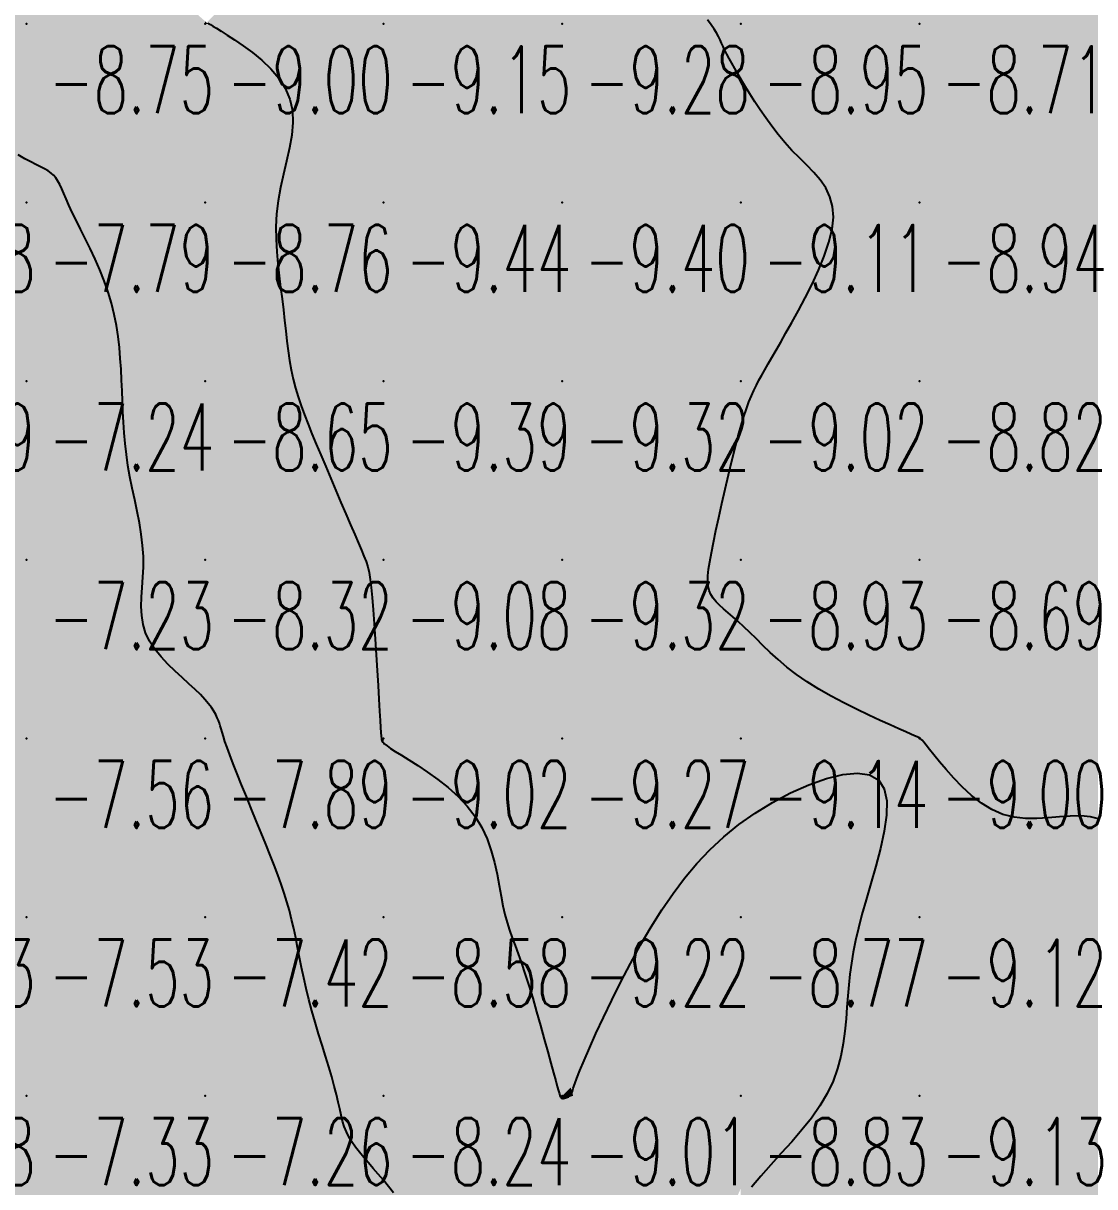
# Model space of a CAD drawing. Header units: millimetres. Extents: x 88261 to 90953, y 390274 to 392322.
# Drawn here: x 90160.1 to 90220.1, y 390872.1 to 390937.3 of the extents above; entities that cross this region are included whole.
import ezdxf
from ezdxf.enums import TextEntityAlignment as Align

# ---------------------------------------------------------------- set-up
doc = ezdxf.new("R2010")
doc.units = ezdxf.units.MM
doc.header["$LTSCALE"] = 25
for name, color, linetype in [('CN_03_00', 7, 'Continuous'), ('COTEAlt', 7, 'Continuous'), ('TN_COLORIAGE', 7, 'Continuous')]:
    doc.layers.add(name, color=color, linetype=linetype)
doc.styles.add('Simplex 1.0', font='Simplex.shx', dxfattribs={"width": 0.99, "height": 2.5})
doc.styles.get("Standard").update_dxf_attribs({"font": 'times.ttf'})

# ---------------------------------------------------------------- blocks, each defined once
blk = doc.blocks.new('COTE')
at = {"color": 0}
blk.add_point((0, 0), dxfattribs=at)
at = {"layer": 'COTEAlt'}
blk.add_attdef('ALT', text='', height=3.75, dxfattribs=at).set_placement((1.25, -1.25), align=Align.TOP_LEFT)

msp = doc.modelspace()

# ---------------------------------------------------------------- linework, layer by layer
at = {"layer": 'CN_03_00', "flags": 128}
for points, elevation in [([(90170.4, 390937.286), (90170.458, 390937.253), (90170.55, 390937.199), (90170.688, 390937.115), (90170.882, 390936.995), (90171.143, 390936.832), (90171.483, 390936.617), (90171.905, 390936.345), (90172.388, 390936.018), (90172.904, 390935.638), (90173.426, 390935.207), (90173.924, 390934.729), (90174.372, 390934.205), (90174.74, 390933.639), (90175.002, 390933.033), (90175.138, 390932.39), (90175.164, 390931.716), (90175.102, 390931.017), (90174.978, 390930.298), (90174.815, 390929.565), (90174.638, 390928.824), (90174.469, 390928.081), (90174.334, 390927.341), (90174.251, 390926.611), (90174.216, 390925.891), (90174.222, 390925.183), (90174.26, 390924.487), (90174.321, 390923.805), (90174.397, 390923.139), (90174.48, 390922.488), (90174.561, 390921.854), (90174.634, 390921.238), (90174.7, 390920.639), (90174.764, 390920.056), (90174.829, 390919.49), (90174.899, 390918.937), (90174.978, 390918.399), (90175.07, 390917.874), (90175.178, 390917.361), (90175.307, 390916.859), (90175.455, 390916.362), (90175.622, 390915.862), (90175.809, 390915.355), (90176.014, 390914.833), (90176.237, 390914.29), (90176.477, 390913.718), (90176.735, 390913.113), (90177.008, 390912.47), (90177.291, 390911.802), (90177.577, 390911.126), (90177.861, 390910.458), (90178.135, 390909.813), (90178.392, 390909.207), (90178.628, 390908.658), (90178.834, 390908.181), (90179.006, 390907.785), (90179.148, 390907.449), (90179.263, 390907.146), (90179.357, 390906.847), (90179.434, 390906.524), (90179.499, 390906.15), (90179.557, 390905.695), (90179.612, 390905.134), (90179.668, 390904.447), (90179.725, 390903.659), (90179.782, 390902.806), (90179.837, 390901.922), (90179.89, 390901.042), (90179.939, 390900.201), (90179.983, 390899.435), (90180.021, 390898.779), (90180.052, 390898.257), (90180.077, 390897.862), (90180.097, 390897.574), (90180.112, 390897.375), (90180.125, 390897.247), (90180.135, 390897.171), (90180.144, 390897.13), (90180.153, 390897.104), (90180.165, 390897.077), (90180.189, 390897.041), (90180.237, 390896.991), (90180.321, 390896.919), (90180.452, 390896.821), (90180.641, 390896.689), (90180.9, 390896.519), (90181.241, 390896.304), (90181.668, 390896.039), (90182.167, 390895.724), (90182.713, 390895.361), (90183.285, 390894.952), (90183.861, 390894.498), (90184.416, 390894), (90184.93, 390893.459), (90185.38, 390892.879), (90185.749, 390892.261), (90186.043, 390891.616), (90186.275, 390890.957), (90186.457, 390890.295), (90186.601, 390889.644), (90186.719, 390889.016), (90186.824, 390888.423), (90186.928, 390887.877), (90187.041, 390887.386), (90187.164, 390886.937), (90187.3, 390886.51), (90187.448, 390886.089), (90187.608, 390885.654), (90187.78, 390885.187), (90187.966, 390884.671), (90188.164, 390884.086), (90188.376, 390883.422), (90188.595, 390882.698), (90188.817, 390881.938), (90189.036, 390881.169), (90189.245, 390880.417), (90189.44, 390879.708), (90189.615, 390879.067), (90189.763, 390878.52), (90189.882, 390878.086), (90189.973, 390877.757), (90190.041, 390877.519), (90190.089, 390877.355), (90190.121, 390877.251), (90190.142, 390877.192), (90190.155, 390877.163), (90190.165, 390877.149), (90190.175, 390877.137), (90190.186, 390877.126), (90190.199, 390877.116), (90190.216, 390877.107), (90190.237, 390877.1), (90190.264, 390877.096), (90190.297, 390877.096), (90190.337, 390877.099), (90190.384, 390877.107), (90190.438, 390877.119), (90190.494, 390877.136), (90190.552, 390877.157), (90190.607, 390877.183), (90190.659, 390877.213), (90190.703, 390877.248), (90190.738, 390877.287), (90190.763, 390877.333), (90190.787, 390877.401), (90190.82, 390877.508), (90190.871, 390877.67), (90190.952, 390877.906), (90191.073, 390878.231), (90191.244, 390878.664), (90191.475, 390879.221), (90191.773, 390879.913), (90192.135, 390880.722), (90192.553, 390881.624), (90193.02, 390882.596), (90193.528, 390883.613), (90194.07, 390884.651), (90194.639, 390885.686), (90195.227, 390886.694), (90195.83, 390887.655), (90196.453, 390888.566), (90197.103, 390889.429), (90197.79, 390890.245), (90198.519, 390891.015), (90199.3, 390891.741), (90200.141, 390892.425), (90201.048, 390893.066), (90202.023, 390893.664), (90203.038, 390894.201), (90204.056, 390894.654), (90205.044, 390895.002), (90205.964, 390895.223), (90206.783, 390895.297), (90207.464, 390895.2), (90207.972, 390894.912), (90208.283, 390894.421), (90208.417, 390893.755), (90208.406, 390892.952), (90208.28, 390892.05), (90208.071, 390891.087), (90207.811, 390890.101), (90207.531, 390889.131), (90207.262, 390888.214), (90207.03, 390887.38), (90206.837, 390886.622), (90206.677, 390885.925), (90206.548, 390885.275), (90206.443, 390884.657), (90206.361, 390884.055), (90206.295, 390883.455), (90206.241, 390882.841), (90206.195, 390882.203), (90206.146, 390881.542), (90206.08, 390880.862), (90205.986, 390880.168), (90205.853, 390879.467), (90205.667, 390878.761), (90205.416, 390878.058), (90205.09, 390877.36), (90204.679, 390876.673), (90204.199, 390875.996), (90203.666, 390875.33), (90203.099, 390874.672), (90202.517, 390874.023), (90201.937, 390873.382), (90201.377, 390872.748), (90200.856, 390872.12)], -9), ([(90220.354, 390892.727), (90219.838, 390892.858), (90219.285, 390892.909), (90218.701, 390892.899), (90218.092, 390892.854), (90217.465, 390892.798), (90216.828, 390892.758), (90216.187, 390892.76), (90215.55, 390892.829), (90214.923, 390892.99), (90214.312, 390893.261), (90213.726, 390893.624), (90213.17, 390894.055), (90212.649, 390894.528), (90212.172, 390895.016), (90211.743, 390895.496), (90211.37, 390895.941), (90211.058, 390896.326), (90210.812, 390896.631), (90210.625, 390896.861), (90210.489, 390897.026), (90210.396, 390897.139), (90210.337, 390897.208), (90210.304, 390897.245), (90210.288, 390897.26), (90210.281, 390897.264), (90210.274, 390897.268), (90210.253, 390897.277), (90210.207, 390897.298), (90210.12, 390897.336), (90209.979, 390897.398), (90209.772, 390897.49), (90209.483, 390897.617), (90209.101, 390897.786), (90208.617, 390898), (90208.046, 390898.256), (90207.41, 390898.55), (90206.728, 390898.877), (90206.023, 390899.231), (90205.315, 390899.607), (90204.625, 390900.002), (90203.973, 390900.409), (90203.377, 390900.824), (90202.835, 390901.242), (90202.343, 390901.656), (90201.893, 390902.062), (90201.482, 390902.455), (90201.102, 390902.829), (90200.75, 390903.178), (90200.419, 390903.498), (90200.106, 390903.785), (90199.811, 390904.042), (90199.537, 390904.276), (90199.287, 390904.493), (90199.064, 390904.698), (90198.869, 390904.898), (90198.706, 390905.097), (90198.576, 390905.303), (90198.483, 390905.521), (90198.425, 390905.761), (90198.4, 390906.032), (90198.406, 390906.345), (90198.443, 390906.71), (90198.508, 390907.137), (90198.6, 390907.634), (90198.717, 390908.213), (90198.857, 390908.878), (90199.015, 390909.612), (90199.188, 390910.391), (90199.371, 390911.193), (90199.559, 390911.996), (90199.746, 390912.776), (90199.93, 390913.511), (90200.105, 390914.177), (90200.267, 390914.759), (90200.419, 390915.262), (90200.563, 390915.698), (90200.703, 390916.079), (90200.84, 390916.417), (90200.977, 390916.725), (90201.119, 390917.014), (90201.267, 390917.296), (90201.424, 390917.583), (90201.595, 390917.885), (90201.782, 390918.211), (90201.991, 390918.57), (90202.223, 390918.972), (90202.485, 390919.426), (90202.778, 390919.942), (90203.108, 390920.529), (90203.473, 390921.19), (90203.858, 390921.913), (90204.242, 390922.676), (90204.605, 390923.461), (90204.926, 390924.248), (90205.185, 390925.017), (90205.361, 390925.749), (90205.434, 390926.424), (90205.391, 390927.028), (90205.241, 390927.568), (90205.004, 390928.056), (90204.696, 390928.505), (90204.335, 390928.928), (90203.94, 390929.336), (90203.527, 390929.743), (90203.115, 390930.16), (90202.717, 390930.598), (90202.339, 390931.051), (90201.98, 390931.514), (90201.642, 390931.979), (90201.325, 390932.439), (90201.031, 390932.888), (90200.759, 390933.318), (90200.511, 390933.722), (90200.287, 390934.095), (90200.085, 390934.438), (90199.906, 390934.752), (90199.745, 390935.04), (90199.602, 390935.304), (90199.476, 390935.547), (90199.364, 390935.77), (90199.265, 390935.976), (90199.176, 390936.168), (90199.089, 390936.353), (90198.996, 390936.54), (90198.887, 390936.736), (90198.755, 390936.95), (90198.591, 390937.19), (90198.385, 390937.465)], -9), ([(90180.795, 390871.805), (90180.515, 390872.165), (90180.233, 390872.514), (90179.95, 390872.849), (90179.67, 390873.171), (90179.398, 390873.482), (90179.137, 390873.784), (90178.892, 390874.078), (90178.668, 390874.368), (90178.469, 390874.654), (90178.298, 390874.939), (90178.16, 390875.226), (90178.047, 390875.52), (90177.953, 390875.827), (90177.869, 390876.154), (90177.788, 390876.507), (90177.702, 390876.892), (90177.603, 390877.316), (90177.484, 390877.785), (90177.34, 390878.302), (90177.173, 390878.862), (90176.99, 390879.456), (90176.798, 390880.074), (90176.602, 390880.71), (90176.409, 390881.353), (90176.224, 390881.995), (90176.055, 390882.628), (90175.904, 390883.244), (90175.771, 390883.842), (90175.65, 390884.424), (90175.538, 390884.99), (90175.431, 390885.54), (90175.324, 390886.076), (90175.214, 390886.598), (90175.097, 390887.107), (90174.969, 390887.605), (90174.828, 390888.097), (90174.673, 390888.59), (90174.503, 390889.092), (90174.317, 390889.609), (90174.114, 390890.149), (90173.892, 390890.717), (90173.65, 390891.322), (90173.39, 390891.966), (90173.116, 390892.636), (90172.836, 390893.318), (90172.56, 390893.994), (90172.293, 390894.649), (90172.044, 390895.267), (90171.821, 390895.831), (90171.631, 390896.326), (90171.48, 390896.739), (90171.363, 390897.08), (90171.274, 390897.358), (90171.205, 390897.587), (90171.151, 390897.778), (90171.103, 390897.944), (90171.056, 390898.096), (90171.003, 390898.246), (90170.936, 390898.406), (90170.852, 390898.577), (90170.744, 390898.764), (90170.609, 390898.967), (90170.44, 390899.189), (90170.234, 390899.432), (90169.986, 390899.697), (90169.69, 390899.987), (90169.345, 390900.304), (90168.965, 390900.646), (90168.567, 390901.012), (90168.169, 390901.401), (90167.788, 390901.81), (90167.441, 390902.239), (90167.146, 390902.686), (90166.92, 390903.149), (90166.774, 390903.628), (90166.699, 390904.122), (90166.677, 390904.632), (90166.692, 390905.159), (90166.727, 390905.702), (90166.767, 390906.262), (90166.795, 390906.839), (90166.794, 390907.434), (90166.752, 390908.047), (90166.674, 390908.674), (90166.569, 390909.312), (90166.444, 390909.956), (90166.309, 390910.603), (90166.173, 390911.248), (90166.044, 390911.888), (90165.931, 390912.519), (90165.841, 390913.138), (90165.771, 390913.746), (90165.718, 390914.346), (90165.679, 390914.94), (90165.648, 390915.531), (90165.624, 390916.12), (90165.601, 390916.711), (90165.576, 390917.306), (90165.545, 390917.907), (90165.504, 390918.513), (90165.449, 390919.124), (90165.376, 390919.739), (90165.282, 390920.358), (90165.161, 390920.979), (90165.011, 390921.602), (90164.827, 390922.227), (90164.608, 390922.851), (90164.36, 390923.469), (90164.094, 390924.075), (90163.818, 390924.663), (90163.541, 390925.224), (90163.275, 390925.754), (90163.027, 390926.246), (90162.807, 390926.693), (90162.622, 390927.091), (90162.467, 390927.441), (90162.336, 390927.748), (90162.22, 390928.015), (90162.113, 390928.246), (90162.007, 390928.446), (90161.895, 390928.618), (90161.769, 390928.766), (90161.624, 390928.894), (90161.454, 390929.01), (90161.259, 390929.122), (90161.035, 390929.239), (90160.778, 390929.367), (90160.488, 390929.517), (90160.16, 390929.695), (90159.791, 390929.909)], -8)]:
    msp.add_lwpolyline(points, dxfattribs=dict(at, elevation=elevation))
at = {"layer": 'TN_COLORIAGE', "color": 171}
for points in [[(90160.249, 390947.239, -8), (90153.069, 390940.059, -8), (90160.249, 390937.239, -8), (90153.649, 390937.239, -8)], [(90160.884, 390947.239, -8.748), (90165.02, 390942.01, -8.748), (90160.249, 390947.239, -8.748), (90160.249, 390937.239, -8.748)], [(90198.755, 390937.239, -8.633), (90194.611, 390941.601, -8.633), (90200.249, 390937.239, -8.633), (90200.249, 390947.239, -8.633)], [(90200.249, 390937.239, -8.284), (90210.249, 390937.239, -8.284), (90210.249, 390947.239, -8.284)], [(90200.249, 390947.239, -8.284), (90200.249, 390937.239, -8.284), (90210.249, 390947.239, -8.284)], [(90210.249, 390937.239, -8.338), (90220.249, 390937.239, -8.338), (90220.249, 390947.239, -8.338)], [(90210.249, 390947.239, -8.338), (90210.249, 390937.239, -8.338), (90220.249, 390947.239, -8.338)], [(90170.249, 390937.392, -8.748), (90165.02, 390942.01, -8.748), (90170.249, 390937.239, -8.748), (90160.249, 390937.239, -8.748)], [(90155.763, 390932.754, -8.748), (90153.649, 390937.239, -8.748), (90160.249, 390937.239, -8.748)], [(90155.763, 390932.754, -8.748), (90160.249, 390929.431, -8.748), (90160.249, 390937.239, -8.748)], [(90170.249, 390937.239, -8), (90161.99, 390928.981, -8), (90160.249, 390937.239, -8), (90160.249, 390929.431, -8)], [(90170.249, 390937.239, -8), (90161.99, 390928.981, -8), (90170.249, 390927.239, -8), (90162.405, 390927.239, -8)], [(90170.249, 390937.392, -8.996), (90170.324, 390937.314, -8.996), (90170.249, 390937.239, -8.996)], [(90170.534, 390937.239, -8.996), (90170.324, 390937.314, -8.996), (90170.249, 390937.239, -8.996)], [(90170.534, 390937.239, -8.764), (90176.439, 390933.43, -8.764), (90170.249, 390937.239, -8.764), (90170.249, 390927.239, -8.764)], [(90198.755, 390937.239, -8.95), (90199.146, 390936.137, -8.95), (90200.249, 390937.239, -8.95)], [(90200.249, 390934.07, -8.95), (90199.146, 390936.137, -8.95), (90200.249, 390937.239, -8.95)], [(90200.249, 390934.07, -8.705), (90202.922, 390929.913, -8.705), (90200.249, 390937.239, -8.705), (90210.249, 390937.239, -8.705)], [(90206.75, 390927.239, -8.705), (90202.922, 390929.913, -8.705), (90210.249, 390927.239, -8.705), (90210.249, 390937.239, -8.705)], [(90210.249, 390927.239, -8.283), (90220.249, 390927.239, -8.283), (90220.249, 390937.239, -8.283)], [(90210.249, 390937.239, -8.283), (90210.249, 390927.239, -8.283), (90220.249, 390937.239, -8.283)], [(90176.439, 390933.43, -8.764), (90173.724, 390927.239, -8.764), (90170.249, 390927.239, -8.764)], [(90165.23, 390922.221, -8.764), (90162.405, 390927.239, -8.764), (90170.249, 390927.239, -8.764)], [(90170.249, 390927.239, -8), (90165.23, 390922.221, -8), (90170.249, 390917.239, -8), (90165.639, 390917.239, -8)], [(90173.724, 390927.239, -8.648), (90174.67, 390921.661, -8.648), (90170.249, 390927.239, -8.648), (90170.249, 390917.239, -8.648)], [(90202.683, 390919.673, -8.816), (90201.167, 390917.239, -8.816), (90210.249, 390927.239, -8.816), (90210.249, 390917.239, -8.816)], [(90202.683, 390919.673, -8.942), (90206.75, 390927.239, -8.942), (90210.249, 390927.239, -8.942)], [(90210.249, 390917.239, -8.406), (90220.249, 390917.239, -8.406), (90220.249, 390927.239, -8.406)], [(90210.249, 390927.239, -8.406), (90210.249, 390917.239, -8.406), (90220.249, 390927.239, -8.406)], [(90174.96, 390917.239, -8.648), (90174.67, 390921.661, -8.648), (90170.249, 390917.239, -8.648)], [(90165.668, 390912.659, -8.648), (90165.639, 390917.239, -8.648), (90170.249, 390917.239, -8.648)], [(90170.249, 390917.239, -8), (90165.668, 390912.659, -8), (90170.249, 390907.239, -8), (90167.274, 390907.239, -8)], [(90174.96, 390917.239, -8.325), (90176.559, 390913.549, -8.325), (90170.249, 390917.239, -8.325), (90170.249, 390907.239, -8.325)], [(90200.249, 390907.239, -8.816), (90210.249, 390907.239, -8.816), (90210.249, 390917.239, -8.816)], [(90200.249, 390915.146, -8.816), (90201.167, 390917.239, -8.816), (90200.249, 390907.239, -8.816), (90210.249, 390917.239, -8.816)], [(90210.249, 390907.239, -8.498), (90220.249, 390907.239, -8.498), (90220.249, 390917.239, -8.498)], [(90210.249, 390917.239, -8.498), (90210.249, 390907.239, -8.498), (90220.249, 390917.239, -8.498)], [(90200.249, 390915.146, -8.93), (90198.467, 390907.239, -8.93), (90200.249, 390907.239, -8.93)], [(90179.214, 390907.239, -8.325), (90176.559, 390913.549, -8.325), (90170.249, 390907.239, -8.325)], [(90165.999, 390902.989, -8.325), (90170.249, 390899.7, -8.325), (90170.249, 390907.239, -8.325)], [(90167.274, 390907.239, -8.325), (90165.999, 390902.989, -8.325), (90170.249, 390907.239, -8.325)], [(90179.214, 390907.239, -8), (90179.59, 390906.581, -8), (90170.249, 390907.239, -8), (90171.144, 390898.134, -8)], [(90171.144, 390898.134, -8.325), (90170.249, 390899.7, -8.325), (90170.249, 390907.239, -8.325)], [(90200.249, 390903.872, -8.93), (90198.186, 390905.176, -8.93), (90200.249, 390907.239, -8.93)], [(90198.186, 390905.176, -8.93), (90198.467, 390907.239, -8.93), (90200.249, 390907.239, -8.93)], [(90200.249, 390903.872, -8.69), (90203.335, 390900.326, -8.69), (90200.249, 390907.239, -8.69), (90210.249, 390907.239, -8.69)], [(90210.249, 390897.28, -8.69), (90203.335, 390900.326, -8.69), (90210.249, 390907.239, -8.69)], [(90210.249, 390897.28, -8.539), (90210.276, 390897.267, -8.539), (90210.249, 390907.239, -8.539), (90220.249, 390907.239, -8.539)], [(90210.333, 390897.239, -8.539), (90210.276, 390897.267, -8.539), (90220.249, 390897.239, -8.539), (90220.249, 390907.239, -8.539)], [(90180.098, 390897.239, -8), (90179.59, 390906.581, -8), (90171.193, 390897.239, -8), (90171.144, 390898.134, -8)], [(90180.098, 390897.239, -8), (90171.193, 390897.239, -8), (90180.143, 390897.133, -8), (90173.872, 390890.863, -8)], [(90180.249, 390896.848, -8), (90180.143, 390897.133, -8), (90180.249, 390887.239, -8), (90173.872, 390890.863, -8)], [(90180.249, 390896.848, -8.585), (90186.305, 390893.296, -8.585), (90180.249, 390887.239, -8.585)], [(90210.194, 390897.185, -8.769), (90206.807, 390887.239, -8.769), (90200.249, 390887.239, -8.769)], [(90210.194, 390897.185, -8.769), (90200.249, 390893.494, -8.769), (90200.249, 390887.239, -8.769)], [(90210.333, 390897.239, -8.851), (90214.738, 390891.729, -8.851), (90220.249, 390897.239, -8.851)], [(90214.738, 390891.729, -8.851), (90220.249, 390893.783, -8.851), (90220.249, 390897.239, -8.851)], [(90200.249, 390893.494, -8.769), (90195.098, 390887.239, -8.769), (90200.249, 390887.239, -8.769)], [(90186.811, 390887.239, -8.585), (90186.305, 390893.296, -8.585), (90180.249, 390887.239, -8.585)], [(90173.872, 390890.863, -8.585), (90175.22, 390887.239, -8.585), (90180.249, 390887.239, -8.585)], [(90175.831, 390882.822, -8.585), (90175.22, 390887.239, -8.585), (90180.249, 390887.239, -8.585)], [(90180.249, 390887.239, -8), (90175.831, 390882.822, -8), (90180.249, 390877.239, -8), (90177.784, 390877.239, -8)], [(90186.811, 390887.239, -8.242), (90188.019, 390885.01, -8.242), (90180.249, 390887.239, -8.242), (90180.249, 390877.239, -8.242)], [(90190.864, 390877.239, -8.769), (90190.721, 390877.712, -8.769), (90200.249, 390877.239, -8.769), (90200.249, 390887.239, -8.769)], [(90190.721, 390877.712, -8.769), (90195.098, 390887.239, -8.769), (90200.249, 390887.239, -8.769)], [(90206.152, 390883.142, -8.769), (90206.807, 390887.239, -8.769), (90200.249, 390877.239, -8.769), (90200.249, 390887.239, -8.769)], [(90190.1, 390877.239, -8.242), (90188.019, 390885.01, -8.242), (90180.249, 390877.239, -8.242)], [(90206.152, 390883.142, -8.825), (90206.034, 390877.239, -8.825), (90200.249, 390877.239, -8.825)], [(90177.94, 390874.93, -8.242), (90177.784, 390877.239, -8.242), (90180.249, 390877.239, -8.242)], [(90177.94, 390874.93, -8.242), (90180.249, 390872.675, -8.242), (90180.249, 390877.239, -8.242)], [(90190.1, 390877.239, -8), (90190.161, 390877.151, -8), (90180.249, 390877.239, -8), (90182.464, 390869.455, -8)], [(90182.464, 390869.455, -8.242), (90180.249, 390872.675, -8.242), (90180.249, 390877.239, -8.242)], [(90190.249, 390877.051, -8), (90190.161, 390877.151, -8), (90190.249, 390867.239, -8), (90182.464, 390869.455, -8)], [(90200.249, 390872.06, -8.403), (90198.109, 390867.239, -8.403), (90200.249, 390877.239, -8.403), (90190.249, 390867.239, -8.403)], [(90190.864, 390877.239, -8.403), (90190.249, 390877.051, -8.403), (90200.249, 390877.239, -8.403), (90190.249, 390867.239, -8.403)], [(90206.034, 390877.239, -8.825), (90200.249, 390872.06, -8.825), (90200.249, 390877.239, -8.825)]]:
    msp.add_solid(points, dxfattribs=at)
at = {"layer": 'TN_COLORIAGE', "color": 181}
for points in [[(90180.249, 390947.239, -9), (90170.324, 390937.314, -9), (90180.249, 390937.239, -9), (90170.534, 390937.239, -9)], [(90180.249, 390937.239, -9.069), (90190.249, 390937.239, -9.069), (90190.249, 390947.239, -9.069)], [(90180.249, 390947.239, -9.069), (90180.249, 390937.239, -9.069), (90190.249, 390947.239, -9.069)], [(90190.249, 390937.239, -9), (90194.611, 390941.601, -9), (90190.249, 390947.239, -9), (90191.831, 390947.239, -9)], [(90194.611, 390941.601, -9.284), (90198.755, 390937.239, -9.284), (90190.249, 390937.239, -9.284)], [(90176.439, 390933.43, -9.145), (90170.534, 390937.239, -9.145), (90180.249, 390937.239, -9.145)], [(90180.249, 390927.239, -9), (90173.724, 390927.239, -9), (90180.249, 390937.239, -9), (90176.439, 390933.43, -9)], [(90180.249, 390927.239, -9.284), (90190.249, 390927.239, -9.284), (90190.249, 390937.239, -9.284)], [(90180.249, 390937.239, -9.284), (90180.249, 390927.239, -9.284), (90190.249, 390937.239, -9.284)], [(90190.249, 390927.239, -9), (90199.146, 390936.137, -9), (90190.249, 390937.239, -9), (90198.755, 390937.239, -9)], [(90190.249, 390927.239, -9), (90199.146, 390936.137, -9), (90200.249, 390927.239, -9), (90200.249, 390934.07, -9)], [(90202.922, 390929.913, -9.107), (90200.249, 390934.07, -9.107), (90200.249, 390927.239, -9.107)], [(90202.922, 390929.913, -9.107), (90206.75, 390927.239, -9.107), (90200.249, 390927.239, -9.107)], [(90174.67, 390921.661, -9.444), (90173.724, 390927.239, -9.444), (90180.249, 390927.239, -9.444)], [(90180.249, 390927.239, -9), (90174.67, 390921.661, -9), (90180.249, 390917.239, -9), (90174.96, 390917.239, -9)], [(90180.249, 390917.239, -9.402), (90190.249, 390917.239, -9.402), (90190.249, 390927.239, -9.402)], [(90180.249, 390927.239, -9.402), (90180.249, 390917.239, -9.402), (90190.249, 390927.239, -9.402)], [(90190.249, 390917.239, -9.107), (90200.249, 390917.239, -9.107), (90200.249, 390927.239, -9.107)], [(90190.249, 390927.239, -9.107), (90190.249, 390917.239, -9.107), (90200.249, 390927.239, -9.107)], [(90200.249, 390927.239, -9), (90206.75, 390927.239, -9), (90200.249, 390917.239, -9), (90202.683, 390919.673, -9)], [(90201.167, 390917.239, -9.019), (90202.683, 390919.673, -9.019), (90200.249, 390917.239, -9.019)], [(90176.559, 390913.549, -9.395), (90174.96, 390917.239, -9.395), (90180.249, 390917.239, -9.395)], [(90180.249, 390917.239, -9), (90176.559, 390913.549, -9), (90180.249, 390907.239, -9), (90179.214, 390907.239, -9)], [(90180.249, 390907.239, -9.32), (90190.249, 390907.239, -9.32), (90190.249, 390917.239, -9.32)], [(90180.249, 390917.239, -9.32), (90180.249, 390907.239, -9.32), (90190.249, 390917.239, -9.32)], [(90190.249, 390907.239, -9), (90198.467, 390907.239, -9), (90200.249, 390917.239, -9), (90200.249, 390915.146, -9)], [(90190.249, 390917.239, -9.019), (90190.249, 390907.239, -9.019), (90200.249, 390917.239, -9.019)], [(90201.167, 390917.239, -9.019), (90200.249, 390915.146, -9.019), (90200.249, 390917.239, -9.019)], [(90179.59, 390906.581, -9.078), (90179.214, 390907.239, -9.078), (90180.249, 390907.239, -9.078)], [(90180.249, 390907.239, -9), (90179.59, 390906.581, -9), (90180.249, 390897.239, -9), (90180.098, 390897.239, -9)], [(90180.249, 390897.239, -9.324), (90190.249, 390897.239, -9.324), (90190.249, 390907.239, -9.324)], [(90180.249, 390907.239, -9.324), (90180.249, 390897.239, -9.324), (90190.249, 390907.239, -9.324)], [(90190.249, 390907.239, -9), (90198.467, 390907.239, -9), (90190.249, 390897.239, -9), (90198.186, 390905.176, -9)], [(90190.249, 390897.239, -9), (90198.186, 390905.176, -9), (90200.249, 390897.239, -9), (90200.249, 390903.872, -9)], [(90203.335, 390900.326, -9.138), (90200.249, 390903.872, -9.138), (90200.249, 390897.239, -9.138)], [(90200.249, 390897.239, -9), (90203.335, 390900.326, -9), (90210.249, 390897.239, -9), (90210.249, 390897.28, -9)], [(90180.143, 390897.133, -9.017), (90180.098, 390897.239, -9.017), (90180.249, 390897.239, -9.017)], [(90180.143, 390897.133, -9.017), (90180.249, 390896.848, -9.017), (90180.249, 390897.239, -9.017)], [(90190.249, 390897.239, -9), (90186.305, 390893.296, -9), (90180.249, 390897.239, -9), (90180.249, 390896.848, -9)], [(90190.249, 390897.239, -9), (90186.305, 390893.296, -9), (90190.249, 390887.239, -9), (90186.811, 390887.239, -9)], [(90190.249, 390887.239, -9), (90195.098, 390887.239, -9), (90200.249, 390897.239, -9), (90200.249, 390893.494, -9)], [(90190.249, 390897.239, -9.138), (90190.249, 390887.239, -9.138), (90200.249, 390897.239, -9.138)], [(90200.249, 390897.239, -9), (90200.249, 390893.494, -9), (90210.249, 390897.239, -9), (90210.194, 390897.185, -9)], [(90210.249, 390887.239, -9), (90206.807, 390887.239, -9), (90210.249, 390897.239, -9), (90210.194, 390897.185, -9)], [(90210.276, 390897.267, -9.001), (90210.249, 390897.28, -9.001), (90210.249, 390897.239, -9.001)], [(90210.276, 390897.267, -9.001), (90210.333, 390897.239, -9.001), (90210.249, 390897.239, -9.001)], [(90210.249, 390887.239, -9), (90214.738, 390891.729, -9), (90210.249, 390897.239, -9), (90210.333, 390897.239, -9)], [(90220.249, 390887.239, -9), (90220.249, 390893.783, -9), (90210.249, 390887.239, -9), (90214.738, 390891.729, -9)], [(90188.019, 390885.01, -9.218), (90186.811, 390887.239, -9.218), (90190.249, 390887.239, -9.218)], [(90190.249, 390887.239, -9), (90188.019, 390885.01, -9), (90190.249, 390877.239, -9), (90190.1, 390877.239, -9)], [(90190.249, 390887.239, -9), (90195.098, 390887.239, -9), (90190.249, 390877.239, -9), (90190.721, 390877.712, -9)], [(90210.249, 390877.239, -9), (90206.034, 390877.239, -9), (90210.249, 390887.239, -9), (90206.152, 390883.142, -9)], [(90206.807, 390887.239, -9.121), (90206.152, 390883.142, -9.121), (90210.249, 390887.239, -9.121)], [(90210.249, 390877.239, -9.282), (90220.249, 390877.239, -9.282), (90220.249, 390887.239, -9.282)], [(90210.249, 390887.239, -9.282), (90210.249, 390877.239, -9.282), (90220.249, 390887.239, -9.282)], [(90190.161, 390877.151, -9.011), (90190.1, 390877.239, -9.011), (90190.249, 390877.239, -9.011)], [(90190.161, 390877.151, -9.011), (90190.249, 390877.051, -9.011), (90190.249, 390877.239, -9.011)], [(90190.721, 390877.712, -9.011), (90190.864, 390877.239, -9.011), (90190.249, 390877.239, -9.011)], [(90190.249, 390877.051, -9.011), (90190.864, 390877.239, -9.011), (90190.249, 390877.239, -9.011)], [(90200.249, 390867.239, -9.127), (90210.249, 390867.239, -9.127), (90210.249, 390877.239, -9.127)], [(90200.249, 390867.239, -9), (90200.249, 390872.06, -9), (90210.249, 390877.239, -9), (90206.034, 390877.239, -9)], [(90210.249, 390867.239, -9.066), (90220.249, 390867.239, -9.066), (90220.249, 390877.239, -9.066)], [(90210.249, 390877.239, -9.066), (90210.249, 390867.239, -9.066), (90220.249, 390877.239, -9.066)]]:
    msp.add_solid(points, dxfattribs=at)
at = {"layer": 'TN_COLORIAGE', "color": 161}
for points in [[(90160.249, 390929.431, -7.08), (90155.763, 390932.754, -7.08), (90160.249, 390927.239, -7.08), (90150.249, 390927.239, -7.08)], [(90160.249, 390929.431, -7.79), (90161.99, 390928.981, -7.79), (90160.249, 390927.239, -7.79)], [(90162.405, 390927.239, -7.79), (90161.99, 390928.981, -7.79), (90160.249, 390927.239, -7.79)], [(90160.249, 390927.239, -7), (90151.462, 390918.453, -7), (90150.249, 390927.239, -7), (90150.249, 390923.001, -7)], [(90160.249, 390927.239, -7), (90151.462, 390918.453, -7), (90160.249, 390917.239, -7), (90153.356, 390917.239, -7)], [(90162.405, 390927.239, -7.242), (90165.23, 390922.221, -7.242), (90160.249, 390927.239, -7.242), (90160.249, 390917.239, -7.242)], [(90165.639, 390917.239, -7.242), (90165.23, 390922.221, -7.242), (90160.249, 390917.239, -7.242)], [(90150.249, 390907.239, -7.242), (90160.249, 390907.239, -7.242), (90160.249, 390917.239, -7.242)], [(90160.249, 390917.239, -7), (90153.356, 390917.239, -7), (90150.249, 390907.239, -7), (90150.249, 390908.331, -7)], [(90165.639, 390917.239, -7.233), (90165.668, 390912.659, -7.233), (90160.249, 390917.239, -7.233), (90160.249, 390907.239, -7.233)], [(90167.274, 390907.239, -7.233), (90165.668, 390912.659, -7.233), (90160.249, 390907.239, -7.233)], [(90150.249, 390897.239, -7.233), (90160.249, 390897.239, -7.233), (90160.249, 390907.239, -7.233)], [(90150.249, 390907.239, -7.233), (90150.249, 390897.239, -7.233), (90160.249, 390907.239, -7.233)], [(90165.999, 390902.989, -7.233), (90167.274, 390907.239, -7.233), (90160.249, 390897.239, -7.233), (90160.249, 390907.239, -7.233)], [(90170.249, 390899.7, -7.561), (90165.999, 390902.989, -7.561), (90170.249, 390897.239, -7.561), (90160.249, 390897.239, -7.561)], [(90170.249, 390899.7, -7.894), (90171.144, 390898.134, -7.894), (90170.249, 390897.239, -7.894)], [(90171.193, 390897.239, -7.894), (90171.144, 390898.134, -7.894), (90170.249, 390897.239, -7.894)], [(90150.249, 390887.239, -7.561), (90160.249, 390887.239, -7.561), (90160.249, 390897.239, -7.561)], [(90150.249, 390897.239, -7.561), (90150.249, 390887.239, -7.561), (90160.249, 390897.239, -7.561)], [(90160.249, 390887.239, -7.894), (90170.249, 390887.239, -7.894), (90170.249, 390897.239, -7.894)], [(90160.249, 390897.239, -7.894), (90160.249, 390887.239, -7.894), (90170.249, 390897.239, -7.894)], [(90171.193, 390897.239, -7.422), (90173.872, 390890.863, -7.422), (90170.249, 390897.239, -7.422), (90170.249, 390887.239, -7.422)], [(90175.22, 390887.239, -7.422), (90173.872, 390890.863, -7.422), (90170.249, 390887.239, -7.422)], [(90150.249, 390877.239, -7.528), (90160.249, 390877.239, -7.528), (90160.249, 390887.239, -7.528)], [(90150.249, 390887.239, -7.528), (90150.249, 390877.239, -7.528), (90160.249, 390887.239, -7.528)], [(90160.249, 390877.239, -7.422), (90170.249, 390877.239, -7.422), (90170.249, 390887.239, -7.422)], [(90160.249, 390887.239, -7.422), (90160.249, 390877.239, -7.422), (90170.249, 390887.239, -7.422)], [(90175.22, 390887.239, -7.261), (90175.831, 390882.822, -7.261), (90170.249, 390887.239, -7.261), (90170.249, 390877.239, -7.261)], [(90177.784, 390877.239, -7.261), (90175.831, 390882.822, -7.261), (90170.249, 390877.239, -7.261)], [(90160.249, 390877.239, -7), (90153.056, 390870.047, -7), (90150.249, 390877.239, -7), (90150.249, 390873.515, -7)], [(90153.056, 390870.047, -7.334), (90160.249, 390868.93, -7.334), (90160.249, 390877.239, -7.334)], [(90160.249, 390877.239, -7), (90160.249, 390868.93, -7), (90170.249, 390877.239, -7), (90162.311, 390869.302, -7)], [(90170.249, 390877.239, -7), (90162.311, 390869.302, -7), (90170.249, 390867.239, -7), (90162.83, 390867.239, -7)], [(90177.784, 390877.239, -7.195), (90177.94, 390874.93, -7.195), (90170.249, 390877.239, -7.195), (90170.249, 390867.239, -7.195)], [(90180.249, 390872.675, -7.195), (90177.94, 390874.93, -7.195), (90180.249, 390867.239, -7.195), (90170.249, 390867.239, -7.195)], [(90180.249, 390872.675, -7.712), (90182.464, 390869.455, -7.712), (90180.249, 390867.239, -7.712)]]:
    msp.add_solid(points, dxfattribs=at)

# ---------------------------------------------------------------- block references
at = {"layer": 'COTEAlt'}
ref = msp.add_blockref('COTE', (90160.249, 390937.239), dxfattribs=at)
ref.add_attrib('ALT', '-8.75', dxfattribs={"height": 3.75, "style": 'Simplex 1.0', "width": 0.6}).set_placement((90161.499, 390935.989), align=Align.TOP_LEFT)
ref = msp.add_blockref('COTE', (90170.249, 390937.239), dxfattribs=at)
ref.add_attrib('ALT', '-9.00', dxfattribs={"height": 3.75, "style": 'Simplex 1.0', "width": 0.6}).set_placement((90171.499, 390935.989), align=Align.TOP_LEFT)
ref = msp.add_blockref('COTE', (90180.249, 390937.239), dxfattribs=at)
ref.add_attrib('ALT', '-9.15', dxfattribs={"height": 3.75, "style": 'Simplex 1.0', "width": 0.6}).set_placement((90181.499, 390935.989), align=Align.TOP_LEFT)
ref = msp.add_blockref('COTE', (90190.249, 390937.239), dxfattribs=at)
ref.add_attrib('ALT', '-9.28', dxfattribs={"height": 3.75, "style": 'Simplex 1.0', "width": 0.6}).set_placement((90191.499, 390935.989), align=Align.TOP_LEFT)
ref = msp.add_blockref('COTE', (90200.249, 390937.239), dxfattribs=at)
ref.add_attrib('ALT', '-8.95', dxfattribs={"height": 3.75, "style": 'Simplex 1.0', "width": 0.6}).set_placement((90201.499, 390935.989), align=Align.TOP_LEFT)
ref = msp.add_blockref('COTE', (90210.249, 390937.239), dxfattribs=at)
ref.add_attrib('ALT', '-8.71', dxfattribs={"height": 3.75, "style": 'Simplex 1.0', "width": 0.6}).set_placement((90211.499, 390935.989), align=Align.TOP_LEFT)
ref = msp.add_blockref('COTE', (90150.249, 390927.239), dxfattribs=at)
ref.add_attrib('ALT', '-7.08', dxfattribs={"height": 3.75, "style": 'Simplex 1.0', "width": 0.6}).set_placement((90151.499, 390925.989), align=Align.TOP_LEFT)
ref = msp.add_blockref('COTE', (90160.249, 390927.239), dxfattribs=at)
ref.add_attrib('ALT', '-7.79', dxfattribs={"height": 3.75, "style": 'Simplex 1.0', "width": 0.6}).set_placement((90161.499, 390925.989), align=Align.TOP_LEFT)
ref = msp.add_blockref('COTE', (90170.249, 390927.239), dxfattribs=at)
ref.add_attrib('ALT', '-8.76', dxfattribs={"height": 3.75, "style": 'Simplex 1.0', "width": 0.6}).set_placement((90171.499, 390925.989), align=Align.TOP_LEFT)
ref = msp.add_blockref('COTE', (90180.249, 390927.239), dxfattribs=at)
ref.add_attrib('ALT', '-9.44', dxfattribs={"height": 3.75, "style": 'Simplex 1.0', "width": 0.6}).set_placement((90181.499, 390925.989), align=Align.TOP_LEFT)
ref = msp.add_blockref('COTE', (90190.249, 390927.239), dxfattribs=at)
ref.add_attrib('ALT', '-9.40', dxfattribs={"height": 3.75, "style": 'Simplex 1.0', "width": 0.6}).set_placement((90191.499, 390925.989), align=Align.TOP_LEFT)
ref = msp.add_blockref('COTE', (90200.249, 390927.239), dxfattribs=at)
ref.add_attrib('ALT', '-9.11', dxfattribs={"height": 3.75, "style": 'Simplex 1.0', "width": 0.6}).set_placement((90201.499, 390925.989), align=Align.TOP_LEFT)
ref = msp.add_blockref('COTE', (90210.249, 390927.239), dxfattribs=at)
ref.add_attrib('ALT', '-8.94', dxfattribs={"height": 3.75, "style": 'Simplex 1.0', "width": 0.6}).set_placement((90211.499, 390925.989), align=Align.TOP_LEFT)
ref = msp.add_blockref('COTE', (90150.249, 390917.239), dxfattribs=at)
ref.add_attrib('ALT', '-6.89', dxfattribs={"height": 3.75, "style": 'Simplex 1.0', "width": 0.6}).set_placement((90151.499, 390915.989), align=Align.TOP_LEFT)
ref = msp.add_blockref('COTE', (90160.249, 390917.239), dxfattribs=at)
ref.add_attrib('ALT', '-7.24', dxfattribs={"height": 3.75, "style": 'Simplex 1.0', "width": 0.6}).set_placement((90161.499, 390915.989), align=Align.TOP_LEFT)
ref = msp.add_blockref('COTE', (90170.249, 390917.239), dxfattribs=at)
ref.add_attrib('ALT', '-8.65', dxfattribs={"height": 3.75, "style": 'Simplex 1.0', "width": 0.6}).set_placement((90171.499, 390915.989), align=Align.TOP_LEFT)
ref = msp.add_blockref('COTE', (90180.249, 390917.239), dxfattribs=at)
ref.add_attrib('ALT', '-9.39', dxfattribs={"height": 3.75, "style": 'Simplex 1.0', "width": 0.6}).set_placement((90181.499, 390915.989), align=Align.TOP_LEFT)
ref = msp.add_blockref('COTE', (90190.249, 390917.239), dxfattribs=at)
ref.add_attrib('ALT', '-9.32', dxfattribs={"height": 3.75, "style": 'Simplex 1.0', "width": 0.6}).set_placement((90191.499, 390915.989), align=Align.TOP_LEFT)
ref = msp.add_blockref('COTE', (90200.249, 390917.239), dxfattribs=at)
ref.add_attrib('ALT', '-9.02', dxfattribs={"height": 3.75, "style": 'Simplex 1.0', "width": 0.6}).set_placement((90201.499, 390915.989), align=Align.TOP_LEFT)
ref = msp.add_blockref('COTE', (90210.249, 390917.239), dxfattribs=at)
ref.add_attrib('ALT', '-8.82', dxfattribs={"height": 3.75, "style": 'Simplex 1.0', "width": 0.6}).set_placement((90211.499, 390915.989), align=Align.TOP_LEFT)
ref = msp.add_blockref('COTE', (90160.249, 390907.239), dxfattribs=at)
ref.add_attrib('ALT', '-7.23', dxfattribs={"height": 3.75, "style": 'Simplex 1.0', "width": 0.6}).set_placement((90161.499, 390905.989), align=Align.TOP_LEFT)
ref = msp.add_blockref('COTE', (90170.249, 390907.239), dxfattribs=at)
ref.add_attrib('ALT', '-8.32', dxfattribs={"height": 3.75, "style": 'Simplex 1.0', "width": 0.6}).set_placement((90171.499, 390905.989), align=Align.TOP_LEFT)
ref = msp.add_blockref('COTE', (90180.249, 390907.239), dxfattribs=at)
ref.add_attrib('ALT', '-9.08', dxfattribs={"height": 3.75, "style": 'Simplex 1.0', "width": 0.6}).set_placement((90181.499, 390905.989), align=Align.TOP_LEFT)
ref = msp.add_blockref('COTE', (90190.249, 390907.239), dxfattribs=at)
ref.add_attrib('ALT', '-9.32', dxfattribs={"height": 3.75, "style": 'Simplex 1.0', "width": 0.6}).set_placement((90191.499, 390905.989), align=Align.TOP_LEFT)
ref = msp.add_blockref('COTE', (90200.249, 390907.239), dxfattribs=at)
ref.add_attrib('ALT', '-8.93', dxfattribs={"height": 3.75, "style": 'Simplex 1.0', "width": 0.6}).set_placement((90201.499, 390905.989), align=Align.TOP_LEFT)
ref = msp.add_blockref('COTE', (90210.249, 390907.239), dxfattribs=at)
ref.add_attrib('ALT', '-8.69', dxfattribs={"height": 3.75, "style": 'Simplex 1.0', "width": 0.6}).set_placement((90211.499, 390905.989), align=Align.TOP_LEFT)
ref = msp.add_blockref('COTE', (90160.249, 390897.239), dxfattribs=at)
ref.add_attrib('ALT', '-7.56', dxfattribs={"height": 3.75, "style": 'Simplex 1.0', "width": 0.6}).set_placement((90161.499, 390895.989), align=Align.TOP_LEFT)
ref = msp.add_blockref('COTE', (90170.249, 390897.239), dxfattribs=at)
ref.add_attrib('ALT', '-7.89', dxfattribs={"height": 3.75, "style": 'Simplex 1.0', "width": 0.6}).set_placement((90171.499, 390895.989), align=Align.TOP_LEFT)
ref = msp.add_blockref('COTE', (90180.249, 390897.239), dxfattribs=at)
ref.add_attrib('ALT', '-9.02', dxfattribs={"height": 3.75, "style": 'Simplex 1.0', "width": 0.6}).set_placement((90181.499, 390895.989), align=Align.TOP_LEFT)
ref = msp.add_blockref('COTE', (90190.249, 390897.239), dxfattribs=at)
ref.add_attrib('ALT', '-9.27', dxfattribs={"height": 3.75, "style": 'Simplex 1.0', "width": 0.6}).set_placement((90191.499, 390895.989), align=Align.TOP_LEFT)
ref = msp.add_blockref('COTE', (90200.249, 390897.239), dxfattribs=at)
ref.add_attrib('ALT', '-9.14', dxfattribs={"height": 3.75, "style": 'Simplex 1.0', "width": 0.6}).set_placement((90201.499, 390895.989), align=Align.TOP_LEFT)
ref = msp.add_blockref('COTE', (90210.249, 390897.239), dxfattribs=at)
ref.add_attrib('ALT', '-9.00', dxfattribs={"height": 3.75, "style": 'Simplex 1.0', "width": 0.6}).set_placement((90211.499, 390895.989), align=Align.TOP_LEFT)
ref = msp.add_blockref('COTE', (90150.249, 390887.239), dxfattribs=at)
ref.add_attrib('ALT', '-7.23', dxfattribs={"height": 3.75, "style": 'Simplex 1.0', "width": 0.6}).set_placement((90151.499, 390885.989), align=Align.TOP_LEFT)
ref = msp.add_blockref('COTE', (90160.249, 390887.239), dxfattribs=at)
ref.add_attrib('ALT', '-7.53', dxfattribs={"height": 3.75, "style": 'Simplex 1.0', "width": 0.6}).set_placement((90161.499, 390885.989), align=Align.TOP_LEFT)
ref = msp.add_blockref('COTE', (90170.249, 390887.239), dxfattribs=at)
ref.add_attrib('ALT', '-7.42', dxfattribs={"height": 3.75, "style": 'Simplex 1.0', "width": 0.6}).set_placement((90171.499, 390885.989), align=Align.TOP_LEFT)
ref = msp.add_blockref('COTE', (90180.249, 390887.239), dxfattribs=at)
ref.add_attrib('ALT', '-8.58', dxfattribs={"height": 3.75, "style": 'Simplex 1.0', "width": 0.6}).set_placement((90181.499, 390885.989), align=Align.TOP_LEFT)
ref = msp.add_blockref('COTE', (90190.249, 390887.239), dxfattribs=at)
ref.add_attrib('ALT', '-9.22', dxfattribs={"height": 3.75, "style": 'Simplex 1.0', "width": 0.6}).set_placement((90191.499, 390885.989), align=Align.TOP_LEFT)
ref = msp.add_blockref('COTE', (90200.249, 390887.239), dxfattribs=at)
ref.add_attrib('ALT', '-8.77', dxfattribs={"height": 3.75, "style": 'Simplex 1.0', "width": 0.6}).set_placement((90201.499, 390885.989), align=Align.TOP_LEFT)
ref = msp.add_blockref('COTE', (90210.249, 390887.239), dxfattribs=at)
ref.add_attrib('ALT', '-9.12', dxfattribs={"height": 3.75, "style": 'Simplex 1.0', "width": 0.6}).set_placement((90211.499, 390885.989), align=Align.TOP_LEFT)
ref = msp.add_blockref('COTE', (90150.249, 390877.239), dxfattribs=at)
ref.add_attrib('ALT', '-7.08', dxfattribs={"height": 3.75, "style": 'Simplex 1.0', "width": 0.6}).set_placement((90151.499, 390875.989), align=Align.TOP_LEFT)
ref = msp.add_blockref('COTE', (90160.249, 390877.239), dxfattribs=at)
ref.add_attrib('ALT', '-7.33', dxfattribs={"height": 3.75, "style": 'Simplex 1.0', "width": 0.6}).set_placement((90161.499, 390875.989), align=Align.TOP_LEFT)
ref = msp.add_blockref('COTE', (90170.249, 390877.239), dxfattribs=at)
ref.add_attrib('ALT', '-7.26', dxfattribs={"height": 3.75, "style": 'Simplex 1.0', "width": 0.6}).set_placement((90171.499, 390875.989), align=Align.TOP_LEFT)
ref = msp.add_blockref('COTE', (90180.249, 390877.239), dxfattribs=at)
ref.add_attrib('ALT', '-8.24', dxfattribs={"height": 3.75, "style": 'Simplex 1.0', "width": 0.6}).set_placement((90181.499, 390875.989), align=Align.TOP_LEFT)
ref = msp.add_blockref('COTE', (90190.249, 390877.239), dxfattribs=at)
ref.add_attrib('ALT', '-9.01', dxfattribs={"height": 3.75, "style": 'Simplex 1.0', "width": 0.6}).set_placement((90191.499, 390875.989), align=Align.TOP_LEFT)
ref = msp.add_blockref('COTE', (90200.249, 390877.239), dxfattribs=at)
ref.add_attrib('ALT', '-8.83', dxfattribs={"height": 3.75, "style": 'Simplex 1.0', "width": 0.6}).set_placement((90201.499, 390875.989), align=Align.TOP_LEFT)
ref = msp.add_blockref('COTE', (90210.249, 390877.239), dxfattribs=at)
ref.add_attrib('ALT', '-9.13', dxfattribs={"height": 3.75, "style": 'Simplex 1.0', "width": 0.6}).set_placement((90211.499, 390875.989), align=Align.TOP_LEFT)

doc.saveas('drawing.dxf')
